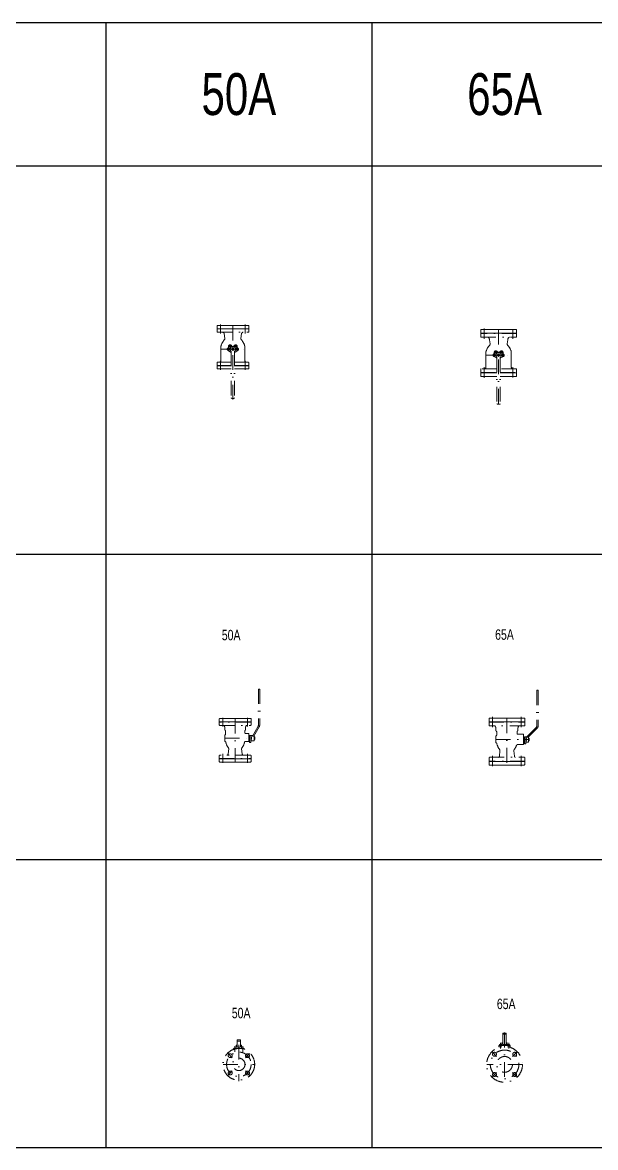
# Model space of a CAD drawing. Extents: x 0 to 60630, y 0 to 46389.
# Drawn here: x 10836 to 13639, y 35139 to 40639 of the extents above; entities that cross this region are included whole.
import ezdxf
from ezdxf.enums import TextEntityAlignment as Align

# ---------------------------------------------------------------- set-up
doc = ezdxf.new("R2010")
doc.units = 0
doc.header["$LTSCALE"] = 30
doc.header["$MEASUREMENT"] = 0
doc.linetypes.add('DGN Style 4', pattern=[4.8, 2.4, -1.2, 0, -1.2])
for name, color, linetype, lineweight in [('L(c)', 1, 'DGN Style 4', 5), ('L(line)', 7, 'Continuous', 5), ('L(txt)', 2, 'Continuous', 13)]:
    doc.layers.add(name, color=color, linetype=linetype, lineweight=lineweight)
doc.styles.add('Style-ENGINEERING', font='ENGINEERING.shx')

# ---------------------------------------------------------------- blocks, each defined once
blk = doc.blocks.new('*U295')
for centre, radius in [((0, 0), 77.5), ((-42.4, 42.4), 9.5), ((0, 0), 30.2), ((42.4, 42.4), 9.5), ((-42.4, -42.4), 9.5), ((42.4, -42.4), 9.5)]:
    blk.add_circle(centre, radius)
at = {"layer": 'L(c)'}
for p, q in [((-32.2, 32.2), (-52.7, 52.7)), ((32.2, 32.2), (52.7, 52.7)), ((-32.2, -32.2), (-52.7, -52.7)), ((32.2, -32.2), (52.7, -52.7))]:
    blk.add_line(p, q, dxfattribs=at)
blk.add_circle((0, 0), 60, dxfattribs=at)
blk = doc.blocks.new('*U294')
for p, q in [((-15.2, 62.9), (-27.5, 62.9)), ((-27.5, 59.4), (-27.5, 62.9)), ((-25, 62.9), (-25, 66.5)), ((-14.9, 62.9), (-25, 62.9)), ((-16.2, 66.9), (-23.8, 66.9)), ((-22.5, 66.5), (-22.5, 62.9)), ((-17.5, 62.9), (-17.5, 66.5)), ((-14.9, 66.5), (-14.9, 62.9)), ((-13.1, 65.2), (-13.1, 80.2)), ((-8, 80.2), (-13.1, 80.2)), ((13.1, 65.2), (-13.1, 65.2)), ((-8, 104.9), (-8, 73.8)), ((-6, 106.9), (6, 106.9)), ((-6, 100.9), (6, 100.9)), ((-6, 71.8), (6, 71.8)), ((8, 104.9), (8, 73.8)), ((13.1, 80.2), (8, 80.2)), ((13.1, 65.2), (13.1, 80.2)), ((15, 66.5), (15, 62.9)), ((15, 62.9), (25.1, 62.9)), ((27.5, 62.9), (15.2, 62.9)), ((16.2, 66.9), (23.8, 66.9)), ((17.5, 62.9), (17.5, 66.5)), ((22.5, 66.5), (22.5, 62.9)), ((25.1, 62.9), (25.1, 66.5)), ((27.5, 59.4), (27.5, 62.9))]:
    blk.add_line(p, q)
for centre, radius, start, end in [((-23.8, 65), 1.95, 49.7398, 130.2602), ((-20, 59.8), 7.12, 69.2291, 110.7709), ((-16.2, 65), 1.95, 49.7398, 130.2602), ((-6, 104.9), 2, 90, 180), ((-6, 102.9), 2, 180, 270), ((-6, 73.8), 2, 180, 270), ((6, 104.9), 2, 0, 90), ((6, 102.9), 2, 270, 0), ((6, 73.8), 2, 270, 0), ((16.2, 65), 1.95, 49.7398, 130.2602), ((20, 59.8), 7.12, 69.2291, 110.7709), ((23.8, 65), 1.95, 49.7398, 130.2602)]:
    blk.add_arc(centre, radius, start, end)
at = {"layer": 'L(c)'}
for p, q in [((-20, 75.9), (-20, 47.7)), ((0, 82.9), (0, -94.9)), ((20, 75.9), (20, 47.7)), ((-77.5, -13.1), (77.5, -13.1))]:
    blk.add_line(p, q, dxfattribs=at)
blk.add_blockref('*U295', (0, -13.1))
blk = doc.blocks.new('*U297')
for centre, radius in [((0, 0), 87.5), ((-49.5, 49.5), 9.5), ((49.5, 49.5), 9.5), ((0, 0), 38.5), ((-49.5, -49.5), 9.5), ((49.5, -49.5), 9.5)]:
    blk.add_circle(centre, radius)
at = {"layer": 'L(c)'}
for p, q in [((-39.2, 39.3), (-59.8, 59.8)), ((39.2, 39.3), (59.7, 59.8)), ((-39.2, -39.2), (-59.8, -59.7)), ((39.2, -39.2), (59.7, -59.7))]:
    blk.add_line(p, q, dxfattribs=at)
blk.add_circle((0, 0), 70, dxfattribs=at)
blk = doc.blocks.new('*U296')
for p, q in [((-7.9, 136.8), (-7.9, 85.1)), ((-5.9, 138.8), (6.1, 138.8)), ((-5.9, 132.8), (6.1, 132.8)), ((8.1, 136.8), (8.1, 85.1)), ((27.6, 78.3), (-27.4, 78.3)), ((-27.4, 72), (-27.4, 78.3)), ((-14.6, 72), (-27.4, 72)), ((-24.9, 78.3), (-24.9, 81.8)), ((-14.8, 78.3), (-24.9, 78.3)), ((-16.1, 82.3), (-23.7, 82.3)), ((-22.4, 81.8), (-22.4, 78.3)), ((-17.3, 78.3), (-17.3, 81.8)), ((-14.8, 81.8), (-14.8, 78.3)), ((-13, 79.5), (-13, 91.5)), ((-7.9, 91.5), (-13, 91.5)), ((13.3, 79.5), (-13, 79.5)), ((-5.9, 83.1), (6.1, 83.1)), ((13.3, 91.5), (8.1, 91.5)), ((13.3, 79.5), (13.3, 91.5)), ((27.6, 72), (14.9, 72)), ((15.1, 81.8), (15.1, 78.3)), ((15.1, 78.3), (25.2, 78.3)), ((16.3, 82.3), (23.9, 82.3)), ((17.6, 78.3), (17.6, 81.8)), ((22.7, 81.8), (22.7, 78.3)), ((25.2, 78.3), (25.2, 81.8)), ((27.6, 72), (27.6, 78.3))]:
    blk.add_line(p, q)
for centre, radius, start, end in [((-5.9, 136.8), 2, 90, 180), ((-5.9, 134.8), 2, 180, 270), ((6.1, 136.8), 2, 0, 90), ((6.1, 134.8), 2, 270, 0), ((-23.7, 80.3), 1.95, 49.7398, 130.2602), ((-19.9, 75.1), 7.12, 69.2291, 110.7709), ((-16.1, 80.3), 1.95, 49.7398, 130.2602), ((-5.9, 85.1), 2, 180, 270), ((6.1, 85.1), 2, 270, 0), ((16.3, 80.3), 1.95, 49.7398, 130.2602), ((20.1, 75.1), 7.12, 69.2291, 110.7709), ((23.9, 80.3), 1.95, 49.7398, 130.2602)]:
    blk.add_arc(centre, radius, start, end)
at = {"layer": 'L(c)'}
for p, q in [((0.1, 140.8), (0.1, -101.6)), ((-19.9, 91.3), (-19.9, 63)), ((20.1, 91.3), (20.1, 63)), ((87.6, -14.2), (-87.6, -14.2))]:
    blk.add_line(p, q, dxfattribs=at)
blk.add_blockref('*U297', (0.1, -14.3), dxfattribs=at)
blk = doc.blocks.new('*U424')
for p, q in [((-8, 77.5), (-8, -77.5)), ((6, 77.5), (-8, 77.5)), ((8, -75.5), (8, 75.5)), ((-8, -77.5), (6, -77.5))]:
    blk.add_line(p, q)
for centre, start, end in [((6, 75.5), 0, 90), ((6, -75.5), 270, 0)]:
    blk.add_arc(centre, 2, start, end)
blk = doc.blocks.new('*U425')
for p, q in [((-8, 77.5), (-8, -77.5)), ((6, 77.5), (-8, 77.5)), ((8, -75.5), (8, 75.5)), ((-8, -77.5), (6, -77.5))]:
    blk.add_line(p, q)
for centre, start, end in [((6, 75.5), 0, 90), ((6, -75.5), 270, 0)]:
    blk.add_arc(centre, 2, start, end)
blk = doc.blocks.new('*U426')
for p, q in [((-77.5, 6), (-77.5, -8)), ((-8, 8), (-75.5, 8)), ((75.5, 8), (8, 8)), ((77.5, -8), (77.5, 6)), ((-77.5, -8), (-8, -8)), ((8, -8), (77.5, -8))]:
    blk.add_line(p, q)
for centre, start, end in [((-75.5, 6), 90, 180), ((75.5, 6), 0, 90)]:
    blk.add_arc(centre, 2, start, end)
blk = doc.blocks.new('*U427')
for p, q in [((-77.5, 6), (-77.5, -8)), ((-8, 8), (-75.5, 8)), ((75.5, 8), (8, 8)), ((77.5, -8), (77.5, 6)), ((-77.5, -8), (-8, -8)), ((8, -8), (77.5, -8))]:
    blk.add_line(p, q)
for centre, start, end in [((-75.5, 6), 90, 180), ((75.5, 6), 0, 90)]:
    blk.add_arc(centre, 2, start, end)
blk = doc.blocks.new('*U423')
for p, q in [((-42.7, 147), (-39.3, 123.4)), ((42.7, 147), (39.3, 123.4)), ((-58.3, 15.8), (-58.3, 84)), ((-23.7, 64.3), (-11.6, 57.3)), ((-21.6, 84.9), (-21.6, 80.7)), ((-8, 57.3), (-11.6, 57.3)), ((-4.6, 86), (-8.8, 90.2)), ((-8, 60.4), (-8, -166.2)), ((0, 77.7), (-6.9, 70.8)), ((-6.9, 70.8), (0, 63.9)), ((-1.7, 84.8), (1.7, 84.8)), ((6.9, 70.8), (0, 77.7)), ((0, 63.9), (6.9, 70.8)), ((4.6, 86), (8.8, 90.2)), ((8, 60.4), (8, -166.2)), ((11.6, 57.3), (8, 57.3)), ((23.8, 64.3), (11.6, 57.3)), ((21.6, 84.9), (21.6, 80.7)), ((58.3, 15.8), (58.3, 84)), ((-8, -8.2), (-77.5, -8.2)), ((77.5, -8.2), (8, -8.2)), ((5, -169.2), (-5, -169.2))]:
    blk.add_line(p, q)
at = {"flags": 128}
for points in [[(-20, 65.7), (-15.6, 68.3), (-15.6, 73.3), (-20, 75.9), (-24.4, 73.3), (-24.4, 68.3)], [(20, 65.7), (15.6, 68.3), (15.6, 73.3), (20, 75.9), (24.4, 73.3), (24.4, 68.3)]]:
    blk.add_lwpolyline(points, close=True, dxfattribs=at)
for centre, radius in [((-20, 70.8), 4.38), ((-14.1, 84.9), 3.13), ((14.1, 84.9), 3.13), ((20, 70.8), 4.38)]:
    blk.add_circle(centre, radius)
for centre, radius, start, end in [((-50.6, 145.8), 8, 8.2674, 90), ((50.6, 145.8), 8, 90, 171.7326), ((-20, 70.8), 7.5, 118.6398, 240), ((-25.4, 80.7), 3.75, 298.6398, 0), ((-14.1, 84.9), 7.5, 45, 180), ((0, 70.8), 13.1, 307.555, 232.445), ((-1.7, 88.8), 4, 225, 270), ((1.7, 88.8), 4, 270, 315), ((14.1, 84.9), 7.5, 0, 135), ((25.4, 80.7), 3.75, 180, 241.3602), ((20, 70.8), 7.5, 300, 61.3602), ((-66.3, 15.8), 8, 270, 0), ((66.3, 15.8), 8, 180, 270), ((-5, -166.2), 3, 180, 270), ((5, -166.2), 3, 270, 360)]:
    blk.add_arc(centre, radius, start, end)
for centre, major_axis, start_param, end_param in [((17, 64.9), (0, 78.3), 0.831696, 1.260588), ((-47, 122.4), (0, 7.77), 4.04972, 4.836744), ((47, 122.4), (0, 7.77), 1.446441, 2.233466), ((-17, 64.9), (0, 78.3), 5.022598, 5.451489), ((-42.7, 84), (0, 15.5), 1.260588, 1.570796), ((42.8, 84), (0, 15.5), 4.712389, 5.022598)]:
    blk.add_ellipse(centre, major_axis=major_axis, ratio=0.999961, start_param=start_param, end_param=end_param)
at = {"layer": 'L(c)'}
for p, q in [((-60, 192.1), (-60, 147.8)), ((0, 185.8), (0, -192.1)), ((60, 192.1), (60, 147.8)), ((-58.3, 70.8), (58.3, 70.8)), ((-20, 63.9), (-20, 77.7)), ((-9.7, 80.5), (-18.6, 89.4)), ((9.7, 80.5), (18.6, 89.4)), ((20, 63.9), (20, 77.7)), ((-60, -30.5), (-60, 13.8)), ((60, -30.5), (60, 13.8))]:
    blk.add_line(p, q, dxfattribs=at)
for start, end in [(117.0214, 152.9786), (27.0214, 62.9786)]:
    blk.add_arc((0, 70.8), 20, start, end, dxfattribs=at)
at = {"rotation": 270}
blk.add_blockref('*U424', (0, 161.8), dxfattribs=at)
blk.add_blockref('*U427', (0, -0.2))
at = {"layer": 'L(txt)', "extrusion": (0, 0, -1)}
for name, p, rotation in [('*U425', (0, 179.3), 89.99999999999999), ('*U426', (0, -17.7), 180)]:
    blk.add_blockref(name, p, dxfattribs=dict(at, rotation=rotation))
blk = doc.blocks.new('*U429')
for p, q in [((-9, 87.5), (-9, -87.5)), ((7, 87.5), (-9, 87.5)), ((9, -85.5), (9, 85.5)), ((-9, -87.5), (7, -87.5))]:
    blk.add_line(p, q)
for centre, start, end in [((7, 85.5), 0, 90), ((7, -85.5), 270, 0)]:
    blk.add_arc(centre, 2, start, end)
blk = doc.blocks.new('*U430')
for p, q in [((-9, 87.5), (-9, -87.5)), ((7, 87.5), (-9, 87.5)), ((9, -85.5), (9, 85.5)), ((-9, -87.5), (7, -87.5))]:
    blk.add_line(p, q)
for centre, start, end in [((7, 85.5), 0, 90), ((7, -85.5), 270, 0)]:
    blk.add_arc(centre, 2, start, end)
blk = doc.blocks.new('*U431')
for p, q in [((-87.5, 7), (-87.5, -9)), ((-8, 9), (-85.5, 9)), ((85.5, 9), (8, 9)), ((87.5, -9), (87.5, 7)), ((-87.5, -9), (-8, -9)), ((8, -9), (87.5, -9))]:
    blk.add_line(p, q)
for centre, start, end in [((-85.5, 7), 90, 180), ((85.5, 7), 0, 90)]:
    blk.add_arc(centre, 2, start, end)
blk = doc.blocks.new('*U432')
for p, q in [((-87.5, 7), (-87.5, -9)), ((-8, 9), (-85.5, 9)), ((85.5, 9), (8, 9)), ((87.5, -9), (87.5, 7)), ((-87.5, -9), (-8, -9)), ((8, -9), (87.5, -9))]:
    blk.add_line(p, q)
for centre, start, end in [((-85.5, 7), 90, 180), ((85.5, 7), 0, 90)]:
    blk.add_arc(centre, 2, start, end)
blk = doc.blocks.new('*U428')
for p, q in [((-44.7, 136.8), (-41.9, 117.5)), ((44.7, 136.8), (41.9, 117.5)), ((-62.2, 3.4), (-62.2, 75.5)), ((-21.6, 75.5), (-21.6, 71.2)), ((-5.6, 77.5), (-8.8, 80.8)), ((0, 68.2), (-6.9, 61.4)), ((-6.9, 61.4), (0, 54.5)), ((2.7, 76.4), (-2.7, 76.4)), ((6.9, 61.4), (0, 68.2)), ((0, 54.5), (6.9, 61.4)), ((5.6, 77.5), (8.8, 80.8)), ((21.6, 75.5), (21.6, 71.2)), ((62.2, 3.4), (62.2, 75.5)), ((-23.7, 54.9), (-11.6, 47.9)), ((-8, 47.9), (-11.6, 47.9)), ((-8, 51), (-8, -175.6)), ((8, 51), (8, -175.6)), ((11.6, 47.9), (8, 47.9)), ((23.8, 54.9), (11.6, 47.9)), ((5, -178.6), (-5, -178.6))]:
    blk.add_line(p, q)
at = {"flags": 128}
for points in [[(-20, 56.3), (-15.6, 58.8), (-15.6, 63.9), (-20, 66.4), (-24.4, 63.9), (-24.4, 58.8)], [(20, 56.3), (15.6, 58.8), (15.6, 63.9), (20, 66.4), (24.4, 63.9), (24.4, 58.8)]]:
    blk.add_lwpolyline(points, close=True, dxfattribs=at)
for centre, radius in [((-20, 61.4), 4.38), ((-14.1, 75.5), 3.13), ((14.1, 75.5), 3.13), ((20, 61.4), 4.38)]:
    blk.add_circle(centre, radius)
for centre, radius, start, end in [((-20, 61.4), 7.5, 118.6398, 240), ((-25.4, 71.2), 3.75, 298.6398, 0), ((-14.1, 75.5), 7.5, 45, 180), ((0, 61.4), 13.1, 307.555, 232.445), ((-2.7, 80.4), 4, 225, 270), ((2.7, 80.4), 4, 270, 315), ((14.1, 75.5), 7.5, 0, 135), ((25.4, 71.2), 3.75, 180, 241.3602), ((20, 61.4), 7.5, 300, 61.3602), ((-5, -175.6), 3, 180, 270), ((5, -175.6), 3, 270, 0)]:
    blk.add_arc(centre, radius, start, end)
for centre, major_axis, ratio, start_param, end_param in [((18.2, 55.1), (0, 83.6), 0.999916, 0.831696, 1.260588), ((-53, 135.1), (0, 14), 0.593035, 4.836744, 6.283185), ((-50.2, 116.5), (0, 8.3), 0.999916, 4.04972, 4.836744), ((50.2, 116.5), (0, 8.3), 0.999916, 1.446441, 2.233466), ((-18.1, 55.1), (0, 83.6), 0.999916, 5.022598, 5.451489), ((53, 135.1), (0, 14), 0.593035, 0, 1.446441), ((-45.6, 75.5), (0, 16.6), 0.999916, 1.260588, 1.570796), ((45.6, 75.5), (0, 16.6), 0.999916, 4.712389, 5.022598), ((-70.5, 3.3), (0, 8.3), 0.999916, 3.23078, 4.712389), ((70.5, 3.3), (0, -8.3), 0.999916, 4.712389, 6.193998)]:
    blk.add_ellipse(centre, major_axis=major_axis, ratio=ratio, start_param=start_param, end_param=end_param)
at = {"layer": 'L(c)'}
for p, q in [((-70, 192.3), (-70, 141.1)), ((0, 185.1), (0, -192.3)), ((70, 188.9), (70, 141.1)), ((-62.2, 61.4), (62.2, 61.4)), ((-62.2, 61.4), (62.2, 61.4)), ((-20, 54.5), (-20, 68.2)), ((-9.7, 71.1), (-18.6, 79.9)), ((9.7, 71.1), (18.6, 79.9)), ((20, 54.5), (20, 68.2)), ((-70, -49.3), (-70, 3.1)), ((70, -47.2), (70, 3.1))]:
    blk.add_line(p, q, dxfattribs=at)
for start, end in [(117.0214, 152.9786), (27.0214, 62.9786)]:
    blk.add_arc((0, 61.4), 20, start, end, dxfattribs=at)
at = {"rotation": 270}
blk.add_blockref('*U429', (0, 158.1), dxfattribs=at)
blk.add_blockref('*U431', (0, -13.9))
at = {"layer": 'L(txt)', "extrusion": (0, 0, -1)}
for name, p, rotation in [('*U430', (0, 177.6), 89.99999999999999), ('*U432', (0, -33.4), 180)]:
    blk.add_blockref(name, p, dxfattribs=dict(at, rotation=rotation))
blk = doc.blocks.new('*U469')
for p, q in [((-9, 87.5), (-9, -87.5)), ((7, 87.5), (-9, 87.5)), ((9, -85.5), (9, 85.5)), ((-9, -87.5), (7, -87.5))]:
    blk.add_line(p, q)
for centre, start, end in [((7, 85.5), 0, 90), ((7, -85.5), 270, 0)]:
    blk.add_arc(centre, 2, start, end)
blk = doc.blocks.new('*U470')
for p, q in [((-9, 87.5), (-9, -87.5)), ((7, 87.5), (-9, 87.5)), ((9, -85.5), (9, 85.5)), ((-9, -87.5), (7, -87.5))]:
    blk.add_line(p, q)
for centre, start, end in [((7, 85.5), 0, 90), ((7, -85.5), 270, 0)]:
    blk.add_arc(centre, 2, start, end)
blk = doc.blocks.new('*U471')
for p, q in [((-9, 87.5), (-9, -87.5)), ((7, 87.5), (-9, 87.5)), ((9, -85.5), (9, 85.5)), ((-9, -87.5), (7, -87.5))]:
    blk.add_line(p, q)
for centre, start, end in [((7, 85.5), 0, 90), ((7, -85.5), 270, 0)]:
    blk.add_arc(centre, 2, start, end)
blk = doc.blocks.new('*U472')
for p, q in [((-9, 87.5), (-9, -87.5)), ((7, 87.5), (-9, 87.5)), ((9, -85.5), (9, 85.5)), ((-9, -87.5), (7, -87.5))]:
    blk.add_line(p, q)
for centre, start, end in [((7, 85.5), 0, 90), ((7, -85.5), 270, 0)]:
    blk.add_arc(centre, 2, start, end)
blk = doc.blocks.new('*U468')
for p, q in [((114.2, 185.8), (114.2, 15.9)), ((114.2, 185.8), (120.2, 185.8)), ((120.2, 185.8), (120.2, 13.4)), ((-86.9, 0), (-86.9, -12.7)), ((21.4, 0), (21.4, -12.7)), ((63.1, -43.5), (108.4, 1.8)), ((-86.9, -37.6), (-86.9, -70.8)), ((-82.7, -16.8), (-82.7, -33.4)), ((17.2, -16.8), (17.2, -25.1)), ((48.9, -29.3), (21.4, -29.3)), ((48.9, -29.3), (48.9, -79.1)), ((53.5, -45.3), (48.9, -45.3)), ((53.5, -51.7), (48.9, -51.7)), ((53.5, -41), (53.5, -75.8)), ((53.5, -41), (59.7, -41)), ((59.7, -41), (59.7, -75.8)), ((59.7, -59.2), (59.7, -49.1)), ((59.7, -49.1), (63.3, -49.1)), ((63.3, -51.6), (59.7, -51.6)), ((61, -41), (65.6, -41)), ((61, -41), (61, -49.1)), ((63.1, -43.5), (71.6, -43.5)), ((63.7, -57.9), (63.7, -50.4)), ((71.6, -43.5), (114.4, -0.7)), ((73, -42.1), (73, -67.3)), ((73, -47.3), (75.5, -47.3)), ((75.5, -47.3), (75.5, -61)), ((-86.2, -70.8), (-86.9, -70.8)), ((48.9, -79.1), (21.5, -79.1)), ((53.5, -56.7), (48.9, -56.7)), ((53.5, -63), (48.9, -63)), ((53.5, -75.8), (59.7, -75.8)), ((59.7, -56.7), (63.3, -56.7)), ((63.3, -59.2), (59.7, -59.2)), ((61, -59.2), (61, -67.3)), ((61, -67.3), (73, -67.3)), ((73, -61), (75.5, -61)), ((-69.4, -135.8), (-66.6, -110.3)), ((3.9, -135.8), (1.1, -110.3))]:
    blk.add_line(p, q)
for centre, radius, start, end in [((94.2, 15.9), 20, 315, 360), ((100.2, 13.4), 20, 315, 0), ((61.8, -50.4), 1.95, 319.7398, 40.2602), ((56.6, -54.2), 7.12, 339.2291, 20.7709), ((128.5, -14.8), 20, 134.9999576545301, 135), ((128.5, -14.8), 20, 134.9999576545301, 135), ((61.8, -57.9), 1.95, 319.7398, 40.2602)]:
    blk.add_arc(centre, radius, start, end)
for centre, major_axis, ratio, start_param, end_param in [((-95.2, 0), (0, 13.3), 0.624948, 4.712389, 5.863721), ((29.7, 0), (0, -13.3), 0.624948, 3.561057, 4.712389), ((-86.9, -16.8), (0, 4.15), 0.999916, 4.712389, 6.283185), ((-86.9, -33.4), (0, -4.15), 0.999916, 0, 1.570796), ((21.4, -16.8), (0, -4.15), 0.999916, 3.141593, 4.712389), ((21.4, -25.1), (0, -4.15), 0.999916, 4.712389, 6.283185), ((-86.2, -74.9), (0, -4.15), 0.999916, 1.771852, 3.141593), ((-11.2, -59.6), (0, -72.4), 0.999916, 4.913445, 5.375058), ((-74.8, -109.3), (0, -8.3), 0.999916, 1.446441, 2.233466), ((9.3, -109.3), (0, -8.3), 0.999916, 4.04972, 4.836744), ((-54.3, -59.6), (0, -72.4), 0.999916, 0.908127, 1.21998), ((21.5, -87.3), (0, -8.3), 0.999916, 3.141593, 4.361572), ((-77.6, -134.7), (0, -8.3), 0.999916, 0.538764, 1.446441), ((12.1, -134.7), (0, -8.3), 0.999916, 4.836744, 5.744421)]:
    blk.add_ellipse(centre, major_axis=major_axis, ratio=ratio, start_param=start_param, end_param=end_param)
at = {"layer": 'L(c)'}
for p, q in [((-102.8, 5.7), (-102.8, 56.2)), ((37.2, 5.7), (37.2, 56.2)), ((-32.8, 48.2), (-32.8, -177.9)), ((-86.9, -54.2), (77.5, -54.2)), ((-102.8, -134.5), (-102.8, -185.8)), ((37.2, -134.5), (37.2, -185.8))]:
    blk.add_line(p, q, dxfattribs=at)
at = {"extrusion": (0, 0, -1)}
for name, p, rotation in [('*U471', (32.7, 21.1), 270), ('*U472', (32.8, -150.8), 89.99999999999999)]:
    blk.add_blockref(name, p, dxfattribs=dict(at, rotation=rotation))
at = {"layer": 'L(txt)'}
for name, p, rotation in [('*U469', (-32.7, 40.7), 90), ('*U470', (-32.8, -170.4), 270)]:
    blk.add_blockref(name, p, dxfattribs=dict(at, rotation=rotation))
blk = doc.blocks.new('*U474')
for p, q in [((-8, 77.5), (-8, -77.5)), ((6, 77.5), (-8, 77.5)), ((8, -75.5), (8, 75.5)), ((-8, -77.5), (6, -77.5))]:
    blk.add_line(p, q)
for centre, start, end in [((6, 75.5), 0, 90), ((6, -75.5), 270, 0)]:
    blk.add_arc(centre, 2, start, end)
blk = doc.blocks.new('*U475')
for p, q in [((-8, 77.5), (-8, -77.5)), ((6, 77.5), (-8, 77.5)), ((8, -75.5), (8, 75.5)), ((-8, -77.5), (6, -77.5))]:
    blk.add_line(p, q)
for centre, start, end in [((6, 75.5), 0, 90), ((6, -75.5), 270, 0)]:
    blk.add_arc(centre, 2, start, end)
blk = doc.blocks.new('*U476')
for p, q in [((-8, 77.5), (-8, -77.5)), ((6, 77.5), (-8, 77.5)), ((8, -75.5), (8, 75.5)), ((-8, -77.5), (6, -77.5))]:
    blk.add_line(p, q)
for centre, start, end in [((6, 75.5), 0, 90), ((6, -75.5), 270, 0)]:
    blk.add_arc(centre, 2, start, end)
blk = doc.blocks.new('*U477')
for p, q in [((-8, 77.5), (-8, -77.5)), ((6, 77.5), (-8, 77.5)), ((8, -75.5), (8, 75.5)), ((-8, -77.5), (6, -77.5))]:
    blk.add_line(p, q)
for centre, start, end in [((6, 75.5), 0, 90), ((6, -75.5), 270, 0)]:
    blk.add_arc(centre, 2, start, end)
blk = doc.blocks.new('*U473')
for p, q in [((92.8, 180), (92.8, 6.4)), ((98.8, 180), (92.8, 180)), ((98.8, 180), (98.8, 4.8)), ((-71.9, -9.3), (-71.9, -21.2)), ((-71.9, -44.5), (-71.9, -75.6)), ((-68.1, -25.1), (-68.1, -40.6)), ((25.6, -25.1), (25.6, -32.8)), ((29.5, -9.3), (29.5, -21.2)), ((45.1, -36.7), (29.5, -36.7)), ((45.1, -36.7), (45.1, -75.6)), ((48.5, -51.2), (45.1, -51.2)), ((48.5, -46.9), (48.5, -81.7)), ((48.5, -46.9), (54.8, -46.9)), ((54.8, -46.9), (54.8, -81.7)), ((54.8, -65.1), (54.8, -55)), ((54.8, -55), (58.3, -55)), ((57, -46.9), (65.1, -46.9)), ((57, -46.9), (57, -55)), ((63.6, -49.4), (90.1, -3.6)), ((63.6, -49.4), (70.6, -49.4)), ((70.6, -49.4), (96.1, -5.2)), ((72, -46.9), (72, -73.2)), ((72, -53.2), (74.5, -53.2)), ((74.5, -53.2), (74.5, -66.9)), ((-71.3, -75.6), (-71.9, -75.6)), ((28.8, -75.6), (29.5, -75.6)), ((29.5, -75.6), (45.1, -75.6)), ((48.5, -57.5), (45.1, -57.5)), ((48.5, -62.5), (45.1, -62.5)), ((48.5, -68.9), (45.1, -68.9)), ((48.5, -81.7), (54.8, -81.7)), ((58.3, -57.5), (54.8, -57.5)), ((54.8, -62.6), (58.3, -62.6)), ((58.3, -65.1), (54.8, -65.1)), ((57, -65.1), (57, -73.2)), ((57, -73.2), (72, -73.2)), ((58.8, -63.8), (58.8, -56.3)), ((72, -66.9), (74.5, -66.9)), ((-55.5, -136.5), (-52.9, -112.6)), ((13.1, -136.5), (10.4, -112.6))]:
    blk.add_line(p, q)
for centre, radius, start, end in [((72.8, 6.4), 20, 330, 0), ((78.8, 4.8), 20, 330, 0), ((56.8, -56.3), 1.95, 319.7398, 40.2602), ((51.6, -60), 7.12, 339.2291, 20.7709), ((56.8, -63.8), 1.95, 319.7398, 40.2602)]:
    blk.add_arc(centre, radius, start, end)
for centre, major_axis, ratio, start_param, end_param in [((-79.7, -9.3), (0, 12.4), 0.624976, 4.712389, 6.095927), ((37.2, -9.3), (0, -12.4), 0.624976, 3.328851, 4.712389), ((-71.9, -25.1), (0, 3.89), 0.999961, 4.712389, 6.283185), ((-71.9, -40.6), (0, -3.89), 0.999961, 0, 1.570796), ((29.5, -25.1), (0, -3.89), 0.999961, 3.141593, 4.712389), ((29.5, -32.8), (0, -3.89), 0.999961, 4.712389, 6.283185), ((-71.3, -79.5), (0, -3.89), 0.999961, 1.771852, 3.141593), ((-1, -65.2), (0, -67.8), 0.999961, 4.913445, 5.375058), ((-60.6, -111.7), (0, -7.77), 0.999961, 1.446441, 2.233466), ((18.2, -111.7), (0, -7.77), 0.999961, 4.04972, 4.836744), ((-41.4, -65.2), (0, -67.8), 0.999961, 0.908127, 1.369741), ((28.8, -79.5), (0, -3.89), 0.999961, 3.141593, 4.511333), ((-63.3, -135.5), (0, -7.77), 0.999961, 0.243399, 1.446441), ((20.8, -135.5), (0, -7.77), 0.999961, 4.836744, 6.039787)]:
    blk.add_ellipse(centre, major_axis=major_axis, ratio=ratio, start_param=start_param, end_param=end_param)
at = {"layer": 'L(c)'}
for p, q in [((-81.2, 39.7), (-81.2, -3.1)), ((-21.2, 34.9), (-21.2, -175.9)), ((38.8, 39.7), (38.8, -3.1)), ((-71.9, -60), (62.5, -60)), ((-81.2, -180), (-81.2, -137.1)), ((38.8, -180), (38.8, -137.1))]:
    blk.add_line(p, q, dxfattribs=at)
for name, p, rotation in [('*U475', (-21.2, 10.9), 270), ('*U474', (-21.2, -151.1), 90)]:
    blk.add_blockref(name, p, dxfattribs=dict(rotation=rotation))
at = {"layer": 'L(txt)', "extrusion": (0, 0, -1)}
for name, p, rotation in [('*U477', (21.2, 28.4), 89.99999999999999), ('*U476', (21.2, -168.6), 270)]:
    blk.add_blockref(name, p, dxfattribs=dict(at, rotation=rotation))

msp = doc.modelspace()

# ---------------------------------------------------------------- linework, layer by layer
for p, q in [((3444.1, 40639), (26429.1, 40639)), ((11244.1, 40639), (11244.1, 35139)), ((12544.1, 40639), (12544.1, 35139)), ((3444.1, 39939), (26429.1, 39939)), ((3444.1, 38039), (26429.1, 38039)), ((3444.1, 36546.6), (26429.1, 36546.6)), ((3444.1, 35139), (26429.1, 35139))]:
    msp.add_line(p, q)

# ---------------------------------------------------------------- block references
at = {"layer": 'L(c)'}
for name, p in [('*U423', (11864.8, 38970.8)), ('*U428', (13164.8, 38950.9)), ('*U473', (11897.3, 37200)), ('*U468', (13238.1, 37188.3)), ('*U296', (13194, 35559.7)), ('*U294', (11894.1, 35558.5))]:
    msp.add_blockref(name, p, dxfattribs=at)

# ---------------------------------------------------------------- texts
at = {"layer": 'L(line)', "style": 'Style-ENGINEERING', "width": 0.75}
for s, p in [('50A', (11856.5, 37644.3)), ('65A', (13193.5, 37646.8)), ('65A', (13202, 35841.1)), ('50A', (11905.4, 35796.4))]:
    msp.add_text(s, height=51.2, dxfattribs=at).set_placement(p, align=Align.MIDDLE_CENTER)
at = {"layer": 'L(txt)', "style": 'Style-ENGINEERING', "width": 0.75}
for s, p in [('50A', (11894.1, 40289)), ('65A', (13194.1, 40289))]:
    msp.add_text(s, height=204.8, dxfattribs=at).set_placement(p, align=Align.MIDDLE_CENTER)

doc.saveas('drawing.dxf')
